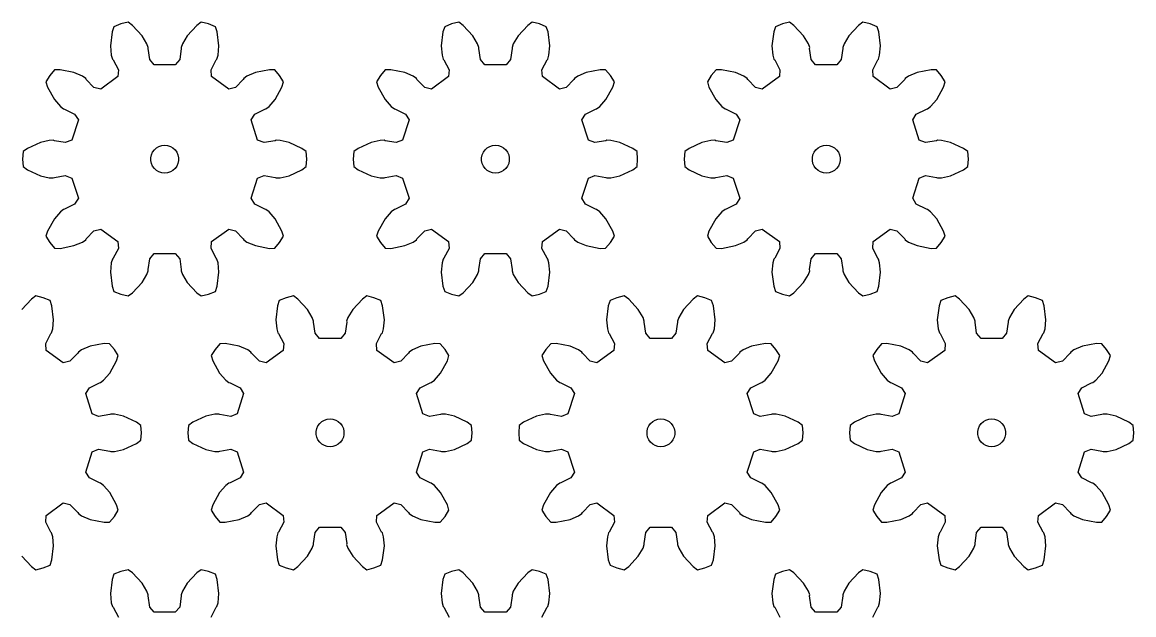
# Model space of a CAD drawing. Extents: x 0 to 208, y 0 to 235.
# Drawn here: x 88.9 to 208.3, y 171.8 to 235.5 of the extents above; entities that cross this region are included whole.
import ezdxf

# ---------------------------------------------------------------- set-up
doc = ezdxf.new("R2010")
doc.units = 0

msp = doc.modelspace()

# ---------------------------------------------------------------- linework, layer by layer
for p, q in [((100.23, 235.5), (99.45, 235.31)), ((100.71, 235.16), (100.23, 235.5)), ((108.11, 235.5), (107.64, 235.16)), ((108.89, 235.31), (108.11, 235.5)), ((135.79, 235.5), (135.01, 235.31)), ((136.27, 235.16), (135.79, 235.5)), ((143.67, 235.5), (143.2, 235.16)), ((144.45, 235.31), (143.67, 235.5)), ((171.35, 235.5), (170.57, 235.31)), ((171.82, 235.16), (171.35, 235.5)), ((179.23, 235.5), (178.75, 235.16)), ((180.01, 235.31), (179.23, 235.5)), ((98.52, 234.45), (98.34, 232.94)), ((98.71, 235), (98.52, 234.45)), ((99.45, 235.31), (98.71, 235)), ((101.75, 234.05), (100.71, 235.16)), ((107.64, 235.16), (106.6, 234.05)), ((109.64, 235), (108.89, 235.31)), ((109.82, 234.45), (109.64, 235)), ((110.01, 232.94), (109.82, 234.45)), ((134.08, 234.45), (133.9, 232.94)), ((134.27, 235), (134.08, 234.45)), ((135.01, 235.31), (134.27, 235)), ((137.3, 234.05), (136.27, 235.16)), ((143.2, 235.16), (142.16, 234.05)), ((145.19, 235), (144.45, 235.31)), ((145.38, 234.45), (145.19, 235)), ((145.57, 232.94), (145.38, 234.45)), ((169.64, 234.45), (169.45, 232.94)), ((169.83, 235), (169.64, 234.45)), ((170.57, 235.31), (169.83, 235)), ((172.86, 234.05), (171.82, 235.16)), ((178.75, 235.16), (177.72, 234.05)), ((180.75, 235), (180.01, 235.31)), ((180.94, 234.45), (180.75, 235)), ((181.12, 232.94), (180.94, 234.45)), ((102.26, 233.19), (101.75, 234.05)), ((102.39, 232.79), (102.26, 233.19)), ((106.09, 233.19), (105.95, 232.79)), ((106.6, 234.05), (106.09, 233.19)), ((137.81, 233.19), (137.3, 234.05)), ((137.95, 232.79), (137.81, 233.19)), ((141.65, 233.19), (141.51, 232.79)), ((142.16, 234.05), (141.65, 233.19)), ((173.37, 233.19), (172.86, 234.05)), ((173.51, 232.79), (173.37, 233.19)), ((177.21, 233.19), (177.07, 232.79)), ((177.72, 234.05), (177.21, 233.19)), ((98.34, 232.94), (98.43, 231.95)), ((98.43, 231.95), (98.55, 231.54)), ((102.38, 232.67), (102.39, 232.79)), ((102.56, 231.48), (102.38, 232.67)), ((105.96, 232.67), (105.79, 231.48)), ((105.95, 232.79), (105.96, 232.67)), ((109.79, 231.54), (109.92, 231.95)), ((109.92, 231.95), (110.01, 232.94)), ((133.9, 232.94), (133.99, 231.95)), ((133.99, 231.95), (134.11, 231.54)), ((137.94, 232.67), (137.95, 232.79)), ((138.12, 231.48), (137.94, 232.67)), ((141.52, 232.67), (141.35, 231.48)), ((141.51, 232.79), (141.52, 232.67)), ((145.35, 231.54), (145.48, 231.95)), ((145.48, 231.95), (145.57, 232.94)), ((169.45, 232.94), (169.54, 231.95)), ((169.54, 231.95), (169.67, 231.54)), ((173.5, 232.67), (173.51, 232.79)), ((173.67, 231.48), (173.5, 232.67)), ((177.08, 232.67), (176.9, 231.48)), ((177.07, 232.79), (177.08, 232.67)), ((180.91, 231.54), (181.03, 231.95)), ((181.03, 231.95), (181.12, 232.94)), ((98.55, 231.54), (98.63, 231.45)), ((98.63, 231.45), (99.19, 230.39)), ((103.03, 230.91), (102.56, 231.48)), ((105.31, 230.91), (103.03, 230.91)), ((105.79, 231.48), (105.31, 230.91)), ((109.16, 230.39), (109.72, 231.45)), ((109.72, 231.45), (109.79, 231.54)), ((134.11, 231.54), (134.19, 231.45)), ((134.19, 231.45), (134.74, 230.39)), ((138.59, 230.91), (138.12, 231.48)), ((140.87, 230.91), (138.59, 230.91)), ((141.35, 231.48), (140.87, 230.91)), ((144.72, 230.39), (145.27, 231.45)), ((145.27, 231.45), (145.35, 231.54)), ((169.67, 231.54), (169.75, 231.45)), ((169.75, 231.45), (170.3, 230.39)), ((174.15, 230.91), (173.67, 231.48)), ((176.43, 230.91), (174.15, 230.91)), ((176.9, 231.48), (176.43, 230.91)), ((180.28, 230.39), (180.83, 231.45)), ((180.83, 231.45), (180.91, 231.54)), ((91.81, 229.76), (91.39, 229.07)), ((92.33, 230.37), (91.81, 229.76)), ((92.92, 230.38), (92.33, 230.37)), ((94.41, 230.08), (92.92, 230.38)), ((95.32, 229.69), (94.41, 230.08)), ((95.68, 229.45), (95.32, 229.69)), ((95.74, 229.35), (95.68, 229.45)), ((99.14, 229.65), (97.29, 228.31)), ((99.19, 230.39), (99.14, 229.65)), ((109.21, 229.65), (109.16, 230.39)), ((111.05, 228.31), (109.21, 229.65)), ((112.67, 229.45), (112.61, 229.35)), ((113.02, 229.69), (112.67, 229.45)), ((113.94, 230.08), (113.02, 229.69)), ((115.43, 230.38), (113.94, 230.08)), ((116.01, 230.37), (115.43, 230.38)), ((116.53, 229.76), (116.01, 230.37)), ((116.95, 229.07), (116.53, 229.76)), ((127.37, 229.76), (126.95, 229.07)), ((127.89, 230.37), (127.37, 229.76)), ((128.47, 230.38), (127.89, 230.37)), ((129.97, 230.08), (128.47, 230.38)), ((130.88, 229.69), (129.97, 230.08)), ((131.23, 229.45), (130.88, 229.69)), ((131.29, 229.35), (131.23, 229.45)), ((134.69, 229.65), (132.85, 228.31)), ((134.74, 230.39), (134.69, 229.65)), ((144.77, 229.65), (144.72, 230.39)), ((146.61, 228.31), (144.77, 229.65)), ((148.23, 229.45), (148.17, 229.35)), ((148.58, 229.69), (148.23, 229.45)), ((149.49, 230.08), (148.58, 229.69)), ((150.99, 230.38), (149.49, 230.08)), ((151.57, 230.37), (150.99, 230.38)), ((152.09, 229.76), (151.57, 230.37)), ((152.51, 229.07), (152.09, 229.76)), ((162.93, 229.76), (162.51, 229.07)), ((163.45, 230.37), (162.93, 229.76)), ((164.03, 230.38), (163.45, 230.37)), ((165.53, 230.08), (164.03, 230.38)), ((166.44, 229.69), (165.53, 230.08)), ((166.79, 229.45), (166.44, 229.69)), ((166.85, 229.35), (166.79, 229.45)), ((170.25, 229.65), (168.41, 228.31)), ((170.3, 230.39), (170.25, 229.65)), ((180.33, 229.65), (180.28, 230.39)), ((182.17, 228.31), (180.33, 229.65)), ((183.79, 229.45), (183.73, 229.35)), ((184.14, 229.69), (183.79, 229.45)), ((185.05, 230.08), (184.14, 229.69)), ((186.55, 230.38), (185.05, 230.08)), ((187.13, 230.37), (186.55, 230.38)), ((187.65, 229.76), (187.13, 230.37)), ((188.07, 229.07), (187.65, 229.76)), ((91.39, 229.07), (91.56, 228.52)), ((91.56, 228.52), (92.31, 227.19)), ((96.57, 228.49), (95.74, 229.35)), ((97.29, 228.31), (96.57, 228.49)), ((111.77, 228.49), (111.05, 228.31)), ((112.61, 229.35), (111.77, 228.49)), ((116.04, 227.19), (116.78, 228.52)), ((116.78, 228.52), (116.95, 229.07)), ((126.95, 229.07), (127.12, 228.52)), ((127.12, 228.52), (127.86, 227.19)), ((132.13, 228.49), (131.29, 229.35)), ((132.85, 228.31), (132.13, 228.49)), ((147.33, 228.49), (146.61, 228.31)), ((148.17, 229.35), (147.33, 228.49)), ((151.6, 227.19), (152.34, 228.52)), ((152.34, 228.52), (152.51, 229.07)), ((162.51, 229.07), (162.68, 228.52)), ((162.68, 228.52), (163.42, 227.19)), ((167.69, 228.49), (166.85, 229.35)), ((168.41, 228.31), (167.69, 228.49)), ((182.89, 228.49), (182.17, 228.31)), ((183.73, 229.35), (182.89, 228.49)), ((187.16, 227.19), (187.9, 228.52)), ((187.9, 228.52), (188.07, 229.07)), ((92.31, 227.19), (92.96, 226.44)), ((115.39, 226.44), (116.04, 227.19)), ((127.86, 227.19), (128.52, 226.44)), ((150.95, 226.44), (151.6, 227.19)), ((163.42, 227.19), (164.07, 226.44)), ((186.5, 226.44), (187.16, 227.19)), ((92.96, 226.44), (93.3, 226.18)), ((93.3, 226.18), (93.42, 226.15)), ((93.42, 226.15), (94.49, 225.62)), ((113.86, 225.62), (114.93, 226.15)), ((114.93, 226.15), (115.04, 226.18)), ((115.04, 226.18), (115.39, 226.44)), ((128.52, 226.44), (128.86, 226.18)), ((128.86, 226.18), (128.97, 226.15)), ((128.97, 226.15), (130.05, 225.62)), ((149.41, 225.62), (150.49, 226.15)), ((150.49, 226.15), (150.6, 226.18)), ((150.6, 226.18), (150.95, 226.44)), ((164.07, 226.44), (164.42, 226.18)), ((164.42, 226.18), (164.53, 226.15)), ((164.53, 226.15), (165.61, 225.62)), ((184.97, 225.62), (186.05, 226.15)), ((186.05, 226.15), (186.16, 226.18)), ((186.16, 226.18), (186.5, 226.44)), ((94.89, 224.99), (94.18, 222.83)), ((94.49, 225.62), (94.89, 224.99)), ((113.46, 224.99), (113.86, 225.62)), ((114.16, 222.83), (113.46, 224.99)), ((130.44, 224.99), (129.74, 222.83)), ((130.05, 225.62), (130.44, 224.99)), ((149.02, 224.99), (149.41, 225.62)), ((149.72, 222.83), (149.02, 224.99)), ((166, 224.99), (165.3, 222.83)), ((165.61, 225.62), (166, 224.99)), ((184.58, 224.99), (184.97, 225.62)), ((185.28, 222.83), (184.58, 224.99)), ((90.81, 222.57), (89.42, 221.93)), ((91.77, 222.79), (90.81, 222.57)), ((92.2, 222.8), (91.77, 222.79)), ((92.31, 222.75), (92.2, 222.8)), ((93.49, 222.55), (92.31, 222.75)), ((94.18, 222.83), (93.49, 222.55)), ((103.86, 222.25), (104.17, 222.28)), ((104.17, 222.28), (104.49, 222.25)), ((114.85, 222.55), (114.16, 222.83)), ((116.04, 222.75), (114.85, 222.55)), ((116.14, 222.8), (116.04, 222.75)), ((116.57, 222.79), (116.14, 222.8)), ((117.54, 222.57), (116.57, 222.79)), ((118.92, 221.93), (117.54, 222.57)), ((126.36, 222.57), (124.98, 221.93)), ((127.33, 222.79), (126.36, 222.57)), ((127.76, 222.8), (127.33, 222.79)), ((127.87, 222.75), (127.76, 222.8)), ((129.05, 222.55), (127.87, 222.75)), ((129.74, 222.83), (129.05, 222.55)), ((139.42, 222.25), (139.73, 222.28)), ((139.73, 222.28), (140.04, 222.25)), ((150.41, 222.55), (149.72, 222.83)), ((151.59, 222.75), (150.41, 222.55)), ((151.7, 222.8), (151.59, 222.75)), ((152.13, 222.79), (151.7, 222.8)), ((153.1, 222.57), (152.13, 222.79)), ((154.48, 221.93), (153.1, 222.57)), ((161.92, 222.57), (160.54, 221.93)), ((162.89, 222.79), (161.92, 222.57)), ((163.32, 222.8), (162.89, 222.79)), ((163.43, 222.75), (163.32, 222.8)), ((164.61, 222.55), (163.43, 222.75)), ((165.3, 222.83), (164.61, 222.55)), ((174.98, 222.25), (175.29, 222.28)), ((175.29, 222.28), (175.6, 222.25)), ((185.97, 222.55), (185.28, 222.83)), ((187.15, 222.75), (185.97, 222.55)), ((187.26, 222.8), (187.15, 222.75)), ((187.69, 222.79), (187.26, 222.8)), ((188.66, 222.57), (187.69, 222.79)), ((190.04, 221.93), (188.66, 222.57)), ((88.96, 221.58), (88.89, 220.78)), ((89.42, 221.93), (88.96, 221.58)), ((102.68, 220.93), (102.75, 221.24)), ((102.75, 221.24), (102.87, 221.53)), ((102.87, 221.53), (103.06, 221.78)), ((103.06, 221.78), (103.29, 221.99)), ((103.29, 221.99), (103.56, 222.15)), ((103.56, 222.15), (103.86, 222.25)), ((104.49, 222.25), (104.78, 222.15)), ((104.78, 222.15), (105.05, 221.99)), ((105.05, 221.99), (105.29, 221.78)), ((105.29, 221.78), (105.47, 221.53)), ((105.47, 221.53), (105.6, 221.24)), ((105.6, 221.24), (105.67, 220.93)), ((119.39, 221.58), (118.92, 221.93)), ((119.45, 220.78), (119.39, 221.58)), ((124.52, 221.58), (124.45, 220.78)), ((124.98, 221.93), (124.52, 221.58)), ((138.24, 220.93), (138.3, 221.24)), ((138.3, 221.24), (138.43, 221.53)), ((138.43, 221.53), (138.62, 221.78)), ((138.62, 221.78), (138.85, 221.99)), ((138.85, 221.99), (139.12, 222.15)), ((139.12, 222.15), (139.42, 222.25)), ((140.04, 222.25), (140.34, 222.15)), ((140.34, 222.15), (140.61, 221.99)), ((140.61, 221.99), (140.85, 221.78)), ((140.85, 221.78), (141.03, 221.53)), ((141.03, 221.53), (141.16, 221.24)), ((141.16, 221.24), (141.22, 220.93)), ((154.95, 221.58), (154.48, 221.93)), ((155.01, 220.78), (154.95, 221.58)), ((160.07, 221.58), (160.01, 220.78)), ((160.54, 221.93), (160.07, 221.58)), ((173.8, 220.93), (173.86, 221.24)), ((173.86, 221.24), (173.99, 221.53)), ((173.99, 221.53), (174.17, 221.78)), ((174.17, 221.78), (174.41, 221.99)), ((174.41, 221.99), (174.68, 222.15)), ((174.68, 222.15), (174.98, 222.25)), ((175.6, 222.25), (175.9, 222.15)), ((175.9, 222.15), (176.17, 221.99)), ((176.17, 221.99), (176.4, 221.78)), ((176.4, 221.78), (176.59, 221.53)), ((176.59, 221.53), (176.72, 221.24)), ((176.72, 221.24), (176.78, 220.93)), ((190.5, 221.58), (190.04, 221.93)), ((190.57, 220.78), (190.5, 221.58)), ((88.89, 220.78), (88.96, 219.98)), ((88.96, 219.98), (89.42, 219.63)), ((102.68, 220.62), (102.68, 220.93)), ((102.75, 220.31), (102.68, 220.62)), ((102.87, 220.03), (102.75, 220.31)), ((103.06, 219.77), (102.87, 220.03)), ((105.47, 220.03), (105.29, 219.77)), ((105.6, 220.31), (105.47, 220.03)), ((105.67, 220.62), (105.6, 220.31)), ((105.67, 220.93), (105.67, 220.62)), ((118.92, 219.63), (119.39, 219.98)), ((119.39, 219.98), (119.45, 220.78)), ((124.45, 220.78), (124.52, 219.98)), ((124.52, 219.98), (124.98, 219.63)), ((138.24, 220.62), (138.24, 220.93)), ((138.3, 220.31), (138.24, 220.62)), ((138.43, 220.03), (138.3, 220.31)), ((138.62, 219.77), (138.43, 220.03)), ((141.03, 220.03), (140.85, 219.77)), ((141.16, 220.31), (141.03, 220.03)), ((141.22, 220.62), (141.16, 220.31)), ((141.22, 220.93), (141.22, 220.62)), ((154.48, 219.63), (154.95, 219.98)), ((154.95, 219.98), (155.01, 220.78)), ((160.01, 220.78), (160.07, 219.98)), ((160.07, 219.98), (160.54, 219.63)), ((173.8, 220.62), (173.8, 220.93)), ((173.86, 220.31), (173.8, 220.62)), ((173.99, 220.03), (173.86, 220.31)), ((174.17, 219.77), (173.99, 220.03)), ((176.59, 220.03), (176.4, 219.77)), ((176.72, 220.31), (176.59, 220.03)), ((176.78, 220.62), (176.72, 220.31)), ((176.78, 220.93), (176.78, 220.62)), ((190.04, 219.63), (190.5, 219.98)), ((190.5, 219.98), (190.57, 220.78)), ((89.42, 219.63), (90.81, 218.99)), ((90.81, 218.99), (91.77, 218.77)), ((91.77, 218.77), (92.2, 218.76)), ((92.2, 218.76), (92.31, 218.81)), ((92.31, 218.81), (93.49, 219.01)), ((93.49, 219.01), (94.18, 218.73)), ((94.18, 218.73), (94.89, 216.56)), ((103.29, 219.56), (103.06, 219.77)), ((103.56, 219.41), (103.29, 219.56)), ((103.86, 219.31), (103.56, 219.41)), ((104.17, 219.28), (103.86, 219.31)), ((104.49, 219.31), (104.17, 219.28)), ((104.78, 219.41), (104.49, 219.31)), ((105.05, 219.56), (104.78, 219.41)), ((105.29, 219.77), (105.05, 219.56)), ((113.46, 216.56), (114.16, 218.73)), ((114.16, 218.73), (114.85, 219.01)), ((114.85, 219.01), (116.04, 218.81)), ((116.04, 218.81), (116.14, 218.76)), ((116.14, 218.76), (116.57, 218.77)), ((116.57, 218.77), (117.54, 218.99)), ((117.54, 218.99), (118.92, 219.63)), ((124.98, 219.63), (126.36, 218.99)), ((126.36, 218.99), (127.33, 218.77)), ((127.33, 218.77), (127.76, 218.76)), ((127.76, 218.76), (127.87, 218.81)), ((127.87, 218.81), (129.05, 219.01)), ((129.05, 219.01), (129.74, 218.73)), ((129.74, 218.73), (130.44, 216.56)), ((138.85, 219.56), (138.62, 219.77)), ((139.12, 219.41), (138.85, 219.56)), ((139.42, 219.31), (139.12, 219.41)), ((139.73, 219.28), (139.42, 219.31)), ((140.04, 219.31), (139.73, 219.28)), ((140.34, 219.41), (140.04, 219.31)), ((140.61, 219.56), (140.34, 219.41)), ((140.85, 219.77), (140.61, 219.56)), ((149.02, 216.56), (149.72, 218.73)), ((149.72, 218.73), (150.41, 219.01)), ((150.41, 219.01), (151.59, 218.81)), ((151.59, 218.81), (151.7, 218.76)), ((151.7, 218.76), (152.13, 218.77)), ((152.13, 218.77), (153.1, 218.99)), ((153.1, 218.99), (154.48, 219.63)), ((160.54, 219.63), (161.92, 218.99)), ((161.92, 218.99), (162.89, 218.77)), ((162.89, 218.77), (163.32, 218.76)), ((163.32, 218.76), (163.43, 218.81)), ((163.43, 218.81), (164.61, 219.01)), ((164.61, 219.01), (165.3, 218.73)), ((165.3, 218.73), (166, 216.56)), ((174.41, 219.56), (174.17, 219.77)), ((174.68, 219.41), (174.41, 219.56)), ((174.98, 219.31), (174.68, 219.41)), ((175.29, 219.28), (174.98, 219.31)), ((175.6, 219.31), (175.29, 219.28)), ((175.9, 219.41), (175.6, 219.31)), ((176.17, 219.56), (175.9, 219.41)), ((176.4, 219.77), (176.17, 219.56)), ((184.58, 216.56), (185.28, 218.73)), ((185.28, 218.73), (185.97, 219.01)), ((185.97, 219.01), (187.15, 218.81)), ((187.15, 218.81), (187.26, 218.76)), ((187.26, 218.76), (187.69, 218.77)), ((187.69, 218.77), (188.66, 218.99)), ((188.66, 218.99), (190.04, 219.63)), ((94.89, 216.56), (94.49, 215.93)), ((113.86, 215.93), (113.46, 216.56)), ((130.44, 216.56), (130.05, 215.93)), ((149.41, 215.93), (149.02, 216.56)), ((166, 216.56), (165.61, 215.93)), ((184.97, 215.93), (184.58, 216.56)), ((92.96, 215.12), (92.31, 214.37)), ((93.3, 215.37), (92.96, 215.12)), ((93.42, 215.4), (93.3, 215.37)), ((94.49, 215.93), (93.42, 215.4)), ((114.93, 215.4), (113.86, 215.93)), ((115.04, 215.37), (114.93, 215.4)), ((115.39, 215.12), (115.04, 215.37)), ((116.04, 214.37), (115.39, 215.12)), ((128.52, 215.12), (127.86, 214.37)), ((128.86, 215.37), (128.52, 215.12)), ((128.97, 215.4), (128.86, 215.37)), ((130.05, 215.93), (128.97, 215.4)), ((150.49, 215.4), (149.41, 215.93)), ((150.6, 215.37), (150.49, 215.4)), ((150.95, 215.12), (150.6, 215.37)), ((151.6, 214.37), (150.95, 215.12)), ((164.07, 215.12), (163.42, 214.37)), ((164.42, 215.37), (164.07, 215.12)), ((164.53, 215.4), (164.42, 215.37)), ((165.61, 215.93), (164.53, 215.4)), ((186.05, 215.4), (184.97, 215.93)), ((186.16, 215.37), (186.05, 215.4)), ((186.5, 215.12), (186.16, 215.37)), ((187.16, 214.37), (186.5, 215.12)), ((92.31, 214.37), (91.56, 213.04)), ((116.78, 213.04), (116.04, 214.37)), ((127.86, 214.37), (127.12, 213.04)), ((152.34, 213.04), (151.6, 214.37)), ((163.42, 214.37), (162.68, 213.04)), ((187.9, 213.04), (187.16, 214.37)), ((91.56, 213.04), (91.39, 212.48)), ((95.74, 212.21), (96.57, 213.07)), ((96.57, 213.07), (97.29, 213.25)), ((97.29, 213.25), (99.14, 211.91)), ((109.21, 211.91), (111.05, 213.25)), ((111.05, 213.25), (111.77, 213.07)), ((111.77, 213.07), (112.61, 212.21)), ((116.95, 212.48), (116.78, 213.04)), ((127.12, 213.04), (126.95, 212.48)), ((131.29, 212.21), (132.13, 213.07)), ((132.13, 213.07), (132.85, 213.25)), ((132.85, 213.25), (134.69, 211.91)), ((144.77, 211.91), (146.61, 213.25)), ((146.61, 213.25), (147.33, 213.07)), ((147.33, 213.07), (148.17, 212.21)), ((152.51, 212.48), (152.34, 213.04)), ((162.68, 213.04), (162.51, 212.48)), ((166.85, 212.21), (167.69, 213.07)), ((167.69, 213.07), (168.41, 213.25)), ((168.41, 213.25), (170.25, 211.91)), ((180.33, 211.91), (182.17, 213.25)), ((182.17, 213.25), (182.89, 213.07)), ((182.89, 213.07), (183.73, 212.21)), ((188.07, 212.48), (187.9, 213.04)), ((91.39, 212.48), (91.81, 211.8)), ((91.81, 211.8), (92.33, 211.19)), ((94.41, 211.47), (95.32, 211.86)), ((95.32, 211.86), (95.68, 212.11)), ((95.68, 212.11), (95.74, 212.21)), ((99.14, 211.91), (99.19, 211.17)), ((109.16, 211.17), (109.21, 211.91)), ((112.61, 212.21), (112.67, 212.11)), ((112.67, 212.11), (113.02, 211.86)), ((113.02, 211.86), (113.94, 211.47)), ((116.01, 211.19), (116.53, 211.8)), ((116.53, 211.8), (116.95, 212.48)), ((126.95, 212.48), (127.37, 211.8)), ((127.37, 211.8), (127.89, 211.19)), ((129.97, 211.47), (130.88, 211.86)), ((130.88, 211.86), (131.23, 212.11)), ((131.23, 212.11), (131.29, 212.21)), ((134.69, 211.91), (134.74, 211.17)), ((144.72, 211.17), (144.77, 211.91)), ((148.17, 212.21), (148.23, 212.11)), ((148.23, 212.11), (148.58, 211.86)), ((148.58, 211.86), (149.49, 211.47)), ((151.57, 211.19), (152.09, 211.8)), ((152.09, 211.8), (152.51, 212.48)), ((162.51, 212.48), (162.93, 211.8)), ((162.93, 211.8), (163.45, 211.19)), ((165.53, 211.47), (166.44, 211.86)), ((166.44, 211.86), (166.79, 212.11)), ((166.79, 212.11), (166.85, 212.21)), ((170.25, 211.91), (170.3, 211.17)), ((180.28, 211.17), (180.33, 211.91)), ((183.73, 212.21), (183.79, 212.11)), ((183.79, 212.11), (184.14, 211.86)), ((184.14, 211.86), (185.05, 211.47)), ((187.13, 211.19), (187.65, 211.8)), ((187.65, 211.8), (188.07, 212.48)), ((92.33, 211.19), (92.92, 211.18)), ((92.92, 211.18), (94.41, 211.47)), ((99.19, 211.17), (98.63, 210.11)), ((102.56, 210.07), (103.03, 210.64)), ((103.03, 210.64), (105.31, 210.64)), ((105.31, 210.64), (105.79, 210.07)), ((109.72, 210.11), (109.16, 211.17)), ((113.94, 211.47), (115.43, 211.18)), ((115.43, 211.18), (116.01, 211.19)), ((127.89, 211.19), (128.47, 211.18)), ((128.47, 211.18), (129.97, 211.47)), ((134.74, 211.17), (134.19, 210.11)), ((138.12, 210.07), (138.59, 210.64)), ((138.59, 210.64), (140.87, 210.64)), ((140.87, 210.64), (141.35, 210.07)), ((145.27, 210.11), (144.72, 211.17)), ((149.49, 211.47), (150.99, 211.18)), ((150.99, 211.18), (151.57, 211.19)), ((163.45, 211.19), (164.03, 211.18)), ((164.03, 211.18), (165.53, 211.47)), ((170.3, 211.17), (169.75, 210.11)), ((173.67, 210.07), (174.15, 210.64)), ((174.15, 210.64), (176.43, 210.64)), ((176.43, 210.64), (176.9, 210.07)), ((180.83, 210.11), (180.28, 211.17)), ((185.05, 211.47), (186.55, 211.18)), ((186.55, 211.18), (187.13, 211.19)), ((98.43, 209.61), (98.34, 208.62)), ((98.55, 210.02), (98.43, 209.61)), ((98.63, 210.11), (98.55, 210.02)), ((102.38, 208.89), (102.56, 210.07)), ((105.79, 210.07), (105.96, 208.89)), ((109.79, 210.02), (109.72, 210.11)), ((109.92, 209.61), (109.79, 210.02)), ((110.01, 208.62), (109.92, 209.61)), ((133.99, 209.61), (133.9, 208.62)), ((134.11, 210.02), (133.99, 209.61)), ((134.19, 210.11), (134.11, 210.02)), ((137.94, 208.89), (138.12, 210.07)), ((141.35, 210.07), (141.52, 208.89)), ((145.35, 210.02), (145.27, 210.11)), ((145.48, 209.61), (145.35, 210.02)), ((145.57, 208.62), (145.48, 209.61)), ((169.54, 209.61), (169.45, 208.62)), ((169.67, 210.02), (169.54, 209.61)), ((169.75, 210.11), (169.67, 210.02)), ((173.5, 208.89), (173.67, 210.07)), ((176.9, 210.07), (177.08, 208.89)), ((180.91, 210.02), (180.83, 210.11)), ((181.03, 209.61), (180.91, 210.02)), ((181.12, 208.62), (181.03, 209.61)), ((98.34, 208.62), (98.52, 207.1)), ((101.75, 207.51), (102.26, 208.36)), ((102.26, 208.36), (102.39, 208.77)), ((102.39, 208.77), (102.38, 208.89)), ((105.96, 208.89), (105.95, 208.77)), ((105.95, 208.77), (106.09, 208.36)), ((106.09, 208.36), (106.6, 207.51)), ((109.82, 207.1), (110.01, 208.62)), ((133.9, 208.62), (134.08, 207.1)), ((137.3, 207.51), (137.81, 208.36)), ((137.81, 208.36), (137.95, 208.77)), ((137.95, 208.77), (137.94, 208.89)), ((141.52, 208.89), (141.51, 208.77)), ((141.51, 208.77), (141.65, 208.36)), ((141.65, 208.36), (142.16, 207.51)), ((145.38, 207.1), (145.57, 208.62)), ((169.45, 208.62), (169.64, 207.1)), ((172.86, 207.51), (173.37, 208.36)), ((173.37, 208.36), (173.51, 208.77)), ((173.51, 208.77), (173.5, 208.89)), ((177.08, 208.89), (177.07, 208.77)), ((177.07, 208.77), (177.21, 208.36)), ((177.21, 208.36), (177.72, 207.51)), ((180.94, 207.1), (181.12, 208.62)), ((98.52, 207.1), (98.71, 206.55)), ((100.71, 206.39), (101.75, 207.51)), ((106.6, 207.51), (107.64, 206.39)), ((109.64, 206.55), (109.82, 207.1)), ((134.08, 207.1), (134.27, 206.55)), ((136.27, 206.39), (137.3, 207.51)), ((142.16, 207.51), (143.2, 206.39)), ((145.19, 206.55), (145.38, 207.1)), ((169.64, 207.1), (169.83, 206.55)), ((171.82, 206.39), (172.86, 207.51)), ((177.72, 207.51), (178.75, 206.39)), ((180.75, 206.55), (180.94, 207.1)), ((89.86, 205.72), (88.82, 204.61)), ((90.33, 206.06), (89.86, 205.72)), ((91.12, 205.87), (90.33, 206.06)), ((91.86, 205.56), (91.12, 205.87)), ((92.05, 205.01), (91.86, 205.56)), ((98.71, 206.55), (99.45, 206.25)), ((99.45, 206.25), (100.23, 206.06)), ((100.23, 206.06), (100.71, 206.39)), ((107.64, 206.39), (108.11, 206.06)), ((108.11, 206.06), (108.89, 206.25)), ((108.89, 206.25), (109.64, 206.55)), ((116.49, 205.56), (116.3, 205.01)), ((117.23, 205.87), (116.49, 205.56)), ((118.01, 206.06), (117.23, 205.87)), ((118.49, 205.72), (118.01, 206.06)), ((119.52, 204.61), (118.49, 205.72)), ((125.42, 205.72), (124.38, 204.61)), ((125.89, 206.06), (125.42, 205.72)), ((126.67, 205.87), (125.89, 206.06)), ((127.42, 205.56), (126.67, 205.87)), ((127.6, 205.01), (127.42, 205.56)), ((134.27, 206.55), (135.01, 206.25)), ((135.01, 206.25), (135.79, 206.06)), ((135.79, 206.06), (136.27, 206.39)), ((143.2, 206.39), (143.67, 206.06)), ((143.67, 206.06), (144.45, 206.25)), ((144.45, 206.25), (145.19, 206.55)), ((152.05, 205.56), (151.86, 205.01)), ((152.79, 205.87), (152.05, 205.56)), ((153.57, 206.06), (152.79, 205.87)), ((154.05, 205.72), (153.57, 206.06)), ((155.08, 204.61), (154.05, 205.72)), ((160.97, 205.72), (159.94, 204.61)), ((161.45, 206.06), (160.97, 205.72)), ((162.23, 205.87), (161.45, 206.06)), ((162.97, 205.56), (162.23, 205.87)), ((163.16, 205.01), (162.97, 205.56)), ((169.83, 206.55), (170.57, 206.25)), ((170.57, 206.25), (171.35, 206.06)), ((171.35, 206.06), (171.82, 206.39)), ((178.75, 206.39), (179.23, 206.06)), ((179.23, 206.06), (180.01, 206.25)), ((180.01, 206.25), (180.75, 206.55)), ((187.6, 205.56), (187.42, 205.01)), ((188.35, 205.87), (187.6, 205.56)), ((189.13, 206.06), (188.35, 205.87)), ((189.6, 205.72), (189.13, 206.06)), ((190.64, 204.61), (189.6, 205.72)), ((196.53, 205.72), (195.5, 204.61)), ((197.01, 206.06), (196.53, 205.72)), ((197.79, 205.87), (197.01, 206.06)), ((198.53, 205.56), (197.79, 205.87)), ((198.72, 205.01), (198.53, 205.56)), ((92.23, 203.5), (92.05, 205.01)), ((116.3, 205.01), (116.12, 203.5)), ((120.03, 203.76), (119.52, 204.61)), ((124.38, 204.61), (123.87, 203.76)), ((127.79, 203.5), (127.6, 205.01)), ((151.86, 205.01), (151.68, 203.5)), ((155.59, 203.76), (155.08, 204.61)), ((159.94, 204.61), (159.43, 203.76)), ((163.34, 203.5), (163.16, 205.01)), ((187.42, 205.01), (187.23, 203.5)), ((191.15, 203.76), (190.64, 204.61)), ((195.5, 204.61), (194.99, 203.76)), ((198.9, 203.5), (198.72, 205.01)), ((92.14, 202.51), (92.23, 203.5)), ((116.12, 203.5), (116.21, 202.51)), ((120.17, 203.35), (120.03, 203.76)), ((120.16, 203.23), (120.17, 203.35)), ((120.34, 202.05), (120.16, 203.23)), ((123.74, 203.23), (123.57, 202.05)), ((123.87, 203.76), (123.73, 203.35)), ((123.73, 203.35), (123.74, 203.23)), ((127.7, 202.51), (127.79, 203.5)), ((151.68, 203.5), (151.76, 202.51)), ((155.73, 203.35), (155.59, 203.76)), ((155.72, 203.23), (155.73, 203.35)), ((155.9, 202.05), (155.72, 203.23)), ((159.3, 203.23), (159.12, 202.05)), ((159.43, 203.76), (159.29, 203.35)), ((159.29, 203.35), (159.3, 203.23)), ((163.26, 202.51), (163.34, 203.5)), ((187.23, 203.5), (187.32, 202.51)), ((191.29, 203.35), (191.15, 203.76)), ((191.28, 203.23), (191.29, 203.35)), ((191.45, 202.05), (191.28, 203.23)), ((194.86, 203.23), (194.68, 202.05)), ((194.99, 203.76), (194.85, 203.35)), ((194.85, 203.35), (194.86, 203.23)), ((198.81, 202.51), (198.9, 203.5)), ((91.38, 200.95), (91.94, 202.01)), ((91.94, 202.01), (92.01, 202.1)), ((92.01, 202.1), (92.14, 202.51)), ((116.21, 202.51), (116.33, 202.1)), ((116.33, 202.1), (116.41, 202.01)), ((116.41, 202.01), (116.97, 200.95)), ((120.81, 201.48), (120.34, 202.05)), ((123.57, 202.05), (123.09, 201.48)), ((126.94, 200.95), (127.49, 202.01)), ((127.49, 202.01), (127.57, 202.1)), ((127.57, 202.1), (127.7, 202.51)), ((151.76, 202.51), (151.89, 202.1)), ((151.89, 202.1), (151.97, 202.01)), ((151.97, 202.01), (152.52, 200.95)), ((156.37, 201.48), (155.9, 202.05)), ((159.12, 202.05), (158.65, 201.48)), ((162.5, 200.95), (163.05, 202.01)), ((163.05, 202.01), (163.13, 202.1)), ((163.13, 202.1), (163.26, 202.51)), ((187.32, 202.51), (187.45, 202.1)), ((187.45, 202.1), (187.53, 202.01)), ((187.53, 202.01), (188.08, 200.95)), ((191.93, 201.48), (191.45, 202.05)), ((194.68, 202.05), (194.21, 201.48)), ((198.05, 200.95), (198.61, 202.01)), ((198.61, 202.01), (198.69, 202.1)), ((198.69, 202.1), (198.81, 202.51)), ((91.43, 200.21), (91.38, 200.95)), ((97.65, 200.94), (96.16, 200.65)), ((98.23, 200.93), (97.65, 200.94)), ((98.76, 200.32), (98.23, 200.93)), ((110.11, 200.93), (109.59, 200.32)), ((110.69, 200.94), (110.11, 200.93)), ((112.19, 200.65), (110.69, 200.94)), ((116.97, 200.95), (116.92, 200.21)), ((123.09, 201.48), (120.81, 201.48)), ((126.99, 200.21), (126.94, 200.95)), ((133.21, 200.94), (131.71, 200.65)), ((133.79, 200.93), (133.21, 200.94)), ((134.31, 200.32), (133.79, 200.93)), ((145.67, 200.93), (145.15, 200.32)), ((146.25, 200.94), (145.67, 200.93)), ((147.75, 200.65), (146.25, 200.94)), ((152.52, 200.95), (152.47, 200.21)), ((158.65, 201.48), (156.37, 201.48)), ((162.55, 200.21), (162.5, 200.95)), ((168.77, 200.94), (167.27, 200.65)), ((169.35, 200.93), (168.77, 200.94)), ((169.87, 200.32), (169.35, 200.93)), ((181.23, 200.93), (180.71, 200.32)), ((181.81, 200.94), (181.23, 200.93)), ((183.31, 200.65), (181.81, 200.94)), ((188.08, 200.95), (188.03, 200.21)), ((194.21, 201.48), (191.93, 201.48)), ((198.1, 200.21), (198.05, 200.95)), ((204.33, 200.94), (202.83, 200.65)), ((204.91, 200.93), (204.33, 200.94)), ((205.43, 200.32), (204.91, 200.93)), ((93.27, 198.87), (91.43, 200.21)), ((94.83, 199.91), (93.99, 199.05)), ((94.89, 200.01), (94.83, 199.91)), ((95.24, 200.26), (94.89, 200.01)), ((96.16, 200.65), (95.24, 200.26)), ((99.17, 199.64), (98.76, 200.32)), ((99, 199.08), (99.17, 199.64)), ((109.59, 200.32), (109.17, 199.64)), ((109.17, 199.64), (109.34, 199.08)), ((113.1, 200.26), (112.19, 200.65)), ((113.45, 200.01), (113.1, 200.26)), ((113.51, 199.91), (113.45, 200.01)), ((114.35, 199.05), (113.51, 199.91)), ((116.92, 200.21), (115.07, 198.87)), ((128.83, 198.87), (126.99, 200.21)), ((130.39, 199.91), (129.55, 199.05)), ((130.45, 200.01), (130.39, 199.91)), ((130.8, 200.26), (130.45, 200.01)), ((131.71, 200.65), (130.8, 200.26)), ((134.73, 199.64), (134.31, 200.32)), ((134.56, 199.08), (134.73, 199.64)), ((145.15, 200.32), (144.73, 199.64)), ((144.73, 199.64), (144.9, 199.08)), ((148.66, 200.26), (147.75, 200.65)), ((149.01, 200.01), (148.66, 200.26)), ((149.07, 199.91), (149.01, 200.01)), ((149.91, 199.05), (149.07, 199.91)), ((152.47, 200.21), (150.63, 198.87)), ((164.39, 198.87), (162.55, 200.21)), ((165.95, 199.91), (165.11, 199.05)), ((166.01, 200.01), (165.95, 199.91)), ((166.36, 200.26), (166.01, 200.01)), ((167.27, 200.65), (166.36, 200.26)), ((170.29, 199.64), (169.87, 200.32)), ((170.12, 199.08), (170.29, 199.64)), ((180.71, 200.32), (180.29, 199.64)), ((180.29, 199.64), (180.46, 199.08)), ((184.22, 200.26), (183.31, 200.65)), ((184.57, 200.01), (184.22, 200.26)), ((184.63, 199.91), (184.57, 200.01)), ((185.47, 199.05), (184.63, 199.91)), ((188.03, 200.21), (186.19, 198.87)), ((199.95, 198.87), (198.1, 200.21)), ((201.51, 199.91), (200.67, 199.05)), ((201.57, 200.01), (201.51, 199.91)), ((201.92, 200.26), (201.57, 200.01)), ((202.83, 200.65), (201.92, 200.26)), ((205.85, 199.64), (205.43, 200.32)), ((205.68, 199.08), (205.85, 199.64)), ((93.99, 199.05), (93.27, 198.87)), ((98.26, 197.75), (99, 199.08)), ((109.34, 199.08), (110.08, 197.75)), ((115.07, 198.87), (114.35, 199.05)), ((129.55, 199.05), (128.83, 198.87)), ((133.82, 197.75), (134.56, 199.08)), ((144.9, 199.08), (145.64, 197.75)), ((150.63, 198.87), (149.91, 199.05)), ((165.11, 199.05), (164.39, 198.87)), ((169.38, 197.75), (170.12, 199.08)), ((180.46, 199.08), (181.2, 197.75)), ((186.19, 198.87), (185.47, 199.05)), ((200.67, 199.05), (199.95, 198.87)), ((204.94, 197.75), (205.68, 199.08)), ((97.61, 197), (98.26, 197.75)), ((110.08, 197.75), (110.74, 197)), ((133.17, 197), (133.82, 197.75)), ((145.64, 197.75), (146.3, 197)), ((168.72, 197), (169.38, 197.75)), ((181.2, 197.75), (181.85, 197)), ((204.28, 197), (204.94, 197.75)), ((95.68, 195.56), (96.08, 196.18)), ((96.08, 196.18), (97.15, 196.72)), ((97.15, 196.72), (97.27, 196.74)), ((97.27, 196.74), (97.61, 197)), ((110.74, 197), (111.08, 196.74)), ((111.08, 196.74), (111.2, 196.72)), ((111.2, 196.72), (112.27, 196.18)), ((112.27, 196.18), (112.66, 195.56)), ((131.24, 195.56), (131.63, 196.18)), ((131.63, 196.18), (132.71, 196.72)), ((132.71, 196.72), (132.82, 196.74)), ((132.82, 196.74), (133.17, 197)), ((146.3, 197), (146.64, 196.74)), ((146.64, 196.74), (146.75, 196.72)), ((146.75, 196.72), (147.83, 196.18)), ((147.83, 196.18), (148.22, 195.56)), ((166.8, 195.56), (167.19, 196.18)), ((167.19, 196.18), (168.27, 196.72)), ((168.27, 196.72), (168.38, 196.74)), ((168.38, 196.74), (168.72, 197)), ((181.85, 197), (182.2, 196.74)), ((182.2, 196.74), (182.31, 196.72)), ((182.31, 196.72), (183.38, 196.18)), ((183.38, 196.18), (183.78, 195.56)), ((202.36, 195.56), (202.75, 196.18)), ((202.75, 196.18), (203.82, 196.72)), ((203.82, 196.72), (203.94, 196.74)), ((203.94, 196.74), (204.28, 197)), ((96.39, 193.39), (95.68, 195.56)), ((112.66, 195.56), (111.96, 193.39)), ((131.94, 193.39), (131.24, 195.56)), ((148.22, 195.56), (147.52, 193.39)), ((167.5, 193.39), (166.8, 195.56)), ((183.78, 195.56), (183.08, 193.39)), ((203.06, 193.39), (202.36, 195.56)), ((97.07, 193.11), (96.39, 193.39)), ((98.26, 193.31), (97.07, 193.11)), ((98.37, 193.36), (98.26, 193.31)), ((98.79, 193.35), (98.37, 193.36)), ((99.76, 193.13), (98.79, 193.35)), ((101.14, 192.49), (99.76, 193.13)), ((101.61, 192.14), (101.14, 192.49)), ((107.2, 192.49), (106.74, 192.14)), ((108.58, 193.13), (107.2, 192.49)), ((109.55, 193.35), (108.58, 193.13)), ((109.98, 193.36), (109.55, 193.35)), ((110.09, 193.31), (109.98, 193.36)), ((111.27, 193.11), (110.09, 193.31)), ((111.96, 193.39), (111.27, 193.11)), ((120.84, 192.34), (121.07, 192.55)), ((121.07, 192.55), (121.34, 192.71)), ((121.34, 192.71), (121.64, 192.81)), ((121.64, 192.81), (121.95, 192.84)), ((121.95, 192.84), (122.26, 192.81)), ((122.26, 192.81), (122.56, 192.71)), ((122.56, 192.71), (122.83, 192.55)), ((122.83, 192.55), (123.07, 192.34)), ((132.63, 193.11), (131.94, 193.39)), ((133.82, 193.31), (132.63, 193.11)), ((133.92, 193.36), (133.82, 193.31)), ((134.35, 193.35), (133.92, 193.36)), ((135.32, 193.13), (134.35, 193.35)), ((136.7, 192.49), (135.32, 193.13)), ((137.17, 192.14), (136.7, 192.49)), ((142.76, 192.49), (142.29, 192.14)), ((144.14, 193.13), (142.76, 192.49)), ((145.11, 193.35), (144.14, 193.13)), ((145.54, 193.36), (145.11, 193.35)), ((145.65, 193.31), (145.54, 193.36)), ((146.83, 193.11), (145.65, 193.31)), ((147.52, 193.39), (146.83, 193.11)), ((156.4, 192.34), (156.63, 192.55)), ((156.63, 192.55), (156.9, 192.71)), ((156.9, 192.71), (157.2, 192.81)), ((157.2, 192.81), (157.51, 192.84)), ((157.51, 192.84), (157.82, 192.81)), ((157.82, 192.81), (158.12, 192.71)), ((158.12, 192.71), (158.39, 192.55)), ((158.39, 192.55), (158.62, 192.34)), ((168.19, 193.11), (167.5, 193.39)), ((169.37, 193.31), (168.19, 193.11)), ((169.48, 193.36), (169.37, 193.31)), ((169.91, 193.35), (169.48, 193.36)), ((170.88, 193.13), (169.91, 193.35)), ((172.26, 192.49), (170.88, 193.13)), ((172.73, 192.14), (172.26, 192.49)), ((178.32, 192.49), (177.85, 192.14)), ((179.7, 193.13), (178.32, 192.49)), ((180.67, 193.35), (179.7, 193.13)), ((181.1, 193.36), (180.67, 193.35)), ((181.2, 193.31), (181.1, 193.36)), ((182.39, 193.11), (181.2, 193.31)), ((183.08, 193.39), (182.39, 193.11)), ((191.95, 192.34), (192.19, 192.55)), ((192.19, 192.55), (192.46, 192.71)), ((192.46, 192.71), (192.76, 192.81)), ((192.76, 192.81), (193.07, 192.84)), ((193.07, 192.84), (193.38, 192.81)), ((193.38, 192.81), (193.68, 192.71)), ((193.68, 192.71), (193.95, 192.55)), ((193.95, 192.55), (194.18, 192.34)), ((203.75, 193.11), (203.06, 193.39)), ((204.93, 193.31), (203.75, 193.11)), ((205.04, 193.36), (204.93, 193.31)), ((205.47, 193.35), (205.04, 193.36)), ((206.44, 193.13), (205.47, 193.35)), ((207.82, 192.49), (206.44, 193.13)), ((208.28, 192.14), (207.82, 192.49)), ((101.67, 191.34), (101.61, 192.14)), ((101.61, 190.54), (101.67, 191.34)), ((106.74, 192.14), (106.67, 191.34)), ((106.67, 191.34), (106.74, 190.54)), ((120.46, 191.5), (120.53, 191.8)), ((120.46, 191.18), (120.46, 191.5)), ((120.53, 190.88), (120.46, 191.18)), ((120.53, 191.8), (120.65, 192.09)), ((120.65, 192.09), (120.84, 192.34)), ((123.07, 192.34), (123.25, 192.09)), ((123.25, 192.09), (123.38, 191.8)), ((123.38, 191.8), (123.44, 191.5)), ((123.44, 191.18), (123.38, 190.88)), ((123.44, 191.5), (123.44, 191.18)), ((137.23, 191.34), (137.17, 192.14)), ((137.17, 190.54), (137.23, 191.34)), ((142.29, 192.14), (142.23, 191.34)), ((142.23, 191.34), (142.29, 190.54)), ((156.02, 191.5), (156.08, 191.8)), ((156.02, 191.18), (156.02, 191.5)), ((156.08, 190.88), (156.02, 191.18)), ((156.08, 191.8), (156.21, 192.09)), ((156.21, 192.09), (156.4, 192.34)), ((158.62, 192.34), (158.81, 192.09)), ((158.81, 192.09), (158.94, 191.8)), ((158.94, 191.8), (159, 191.5)), ((159, 191.18), (158.94, 190.88)), ((159, 191.5), (159, 191.18)), ((172.79, 191.34), (172.73, 192.14)), ((172.73, 190.54), (172.79, 191.34)), ((177.85, 192.14), (177.79, 191.34)), ((177.79, 191.34), (177.85, 190.54)), ((191.58, 191.5), (191.64, 191.8)), ((191.58, 191.18), (191.58, 191.5)), ((191.64, 190.88), (191.58, 191.18)), ((191.64, 191.8), (191.77, 192.09)), ((191.77, 192.09), (191.95, 192.34)), ((194.18, 192.34), (194.37, 192.09)), ((194.37, 192.09), (194.49, 191.8)), ((194.49, 191.8), (194.56, 191.5)), ((194.56, 191.18), (194.49, 190.88)), ((194.56, 191.5), (194.56, 191.18)), ((208.35, 191.34), (208.28, 192.14)), ((208.28, 190.54), (208.35, 191.34)), ((99.76, 189.55), (101.14, 190.19)), ((101.14, 190.19), (101.61, 190.54)), ((106.74, 190.54), (107.2, 190.19)), ((107.2, 190.19), (108.58, 189.55)), ((120.65, 190.59), (120.53, 190.88)), ((120.84, 190.34), (120.65, 190.59)), ((121.07, 190.13), (120.84, 190.34)), ((121.34, 189.97), (121.07, 190.13)), ((122.83, 190.13), (122.56, 189.97)), ((123.07, 190.34), (122.83, 190.13)), ((123.25, 190.59), (123.07, 190.34)), ((123.38, 190.88), (123.25, 190.59)), ((135.32, 189.55), (136.7, 190.19)), ((136.7, 190.19), (137.17, 190.54)), ((142.29, 190.54), (142.76, 190.19)), ((142.76, 190.19), (144.14, 189.55)), ((156.21, 190.59), (156.08, 190.88)), ((156.4, 190.34), (156.21, 190.59)), ((156.63, 190.13), (156.4, 190.34)), ((156.9, 189.97), (156.63, 190.13)), ((158.39, 190.13), (158.12, 189.97)), ((158.62, 190.34), (158.39, 190.13)), ((158.81, 190.59), (158.62, 190.34)), ((158.94, 190.88), (158.81, 190.59)), ((170.88, 189.55), (172.26, 190.19)), ((172.26, 190.19), (172.73, 190.54)), ((177.85, 190.54), (178.32, 190.19)), ((178.32, 190.19), (179.7, 189.55)), ((191.77, 190.59), (191.64, 190.88)), ((191.95, 190.34), (191.77, 190.59)), ((192.19, 190.13), (191.95, 190.34)), ((192.46, 189.97), (192.19, 190.13)), ((193.95, 190.13), (193.68, 189.97)), ((194.18, 190.34), (193.95, 190.13)), ((194.37, 190.59), (194.18, 190.34)), ((194.49, 190.88), (194.37, 190.59)), ((206.44, 189.55), (207.82, 190.19)), ((207.82, 190.19), (208.28, 190.54)), ((95.68, 187.13), (96.39, 189.29)), ((96.39, 189.29), (97.07, 189.57)), ((97.07, 189.57), (98.26, 189.37)), ((98.26, 189.37), (98.37, 189.32)), ((98.37, 189.32), (98.79, 189.33)), ((98.79, 189.33), (99.76, 189.55)), ((108.58, 189.55), (109.55, 189.33)), ((109.55, 189.33), (109.98, 189.32)), ((109.98, 189.32), (110.09, 189.37)), ((110.09, 189.37), (111.27, 189.57)), ((111.27, 189.57), (111.96, 189.29)), ((111.96, 189.29), (112.66, 187.13)), ((121.64, 189.87), (121.34, 189.97)), ((121.95, 189.84), (121.64, 189.87)), ((122.26, 189.87), (121.95, 189.84)), ((122.56, 189.97), (122.26, 189.87)), ((131.24, 187.13), (131.94, 189.29)), ((131.94, 189.29), (132.63, 189.57)), ((132.63, 189.57), (133.82, 189.37)), ((133.82, 189.37), (133.92, 189.32)), ((133.92, 189.32), (134.35, 189.33)), ((134.35, 189.33), (135.32, 189.55)), ((144.14, 189.55), (145.11, 189.33)), ((145.11, 189.33), (145.54, 189.32)), ((145.54, 189.32), (145.65, 189.37)), ((145.65, 189.37), (146.83, 189.57)), ((146.83, 189.57), (147.52, 189.29)), ((147.52, 189.29), (148.22, 187.13)), ((157.2, 189.87), (156.9, 189.97)), ((157.51, 189.84), (157.2, 189.87)), ((157.82, 189.87), (157.51, 189.84)), ((158.12, 189.97), (157.82, 189.87)), ((166.8, 187.13), (167.5, 189.29)), ((167.5, 189.29), (168.19, 189.57)), ((168.19, 189.57), (169.37, 189.37)), ((169.37, 189.37), (169.48, 189.32)), ((169.48, 189.32), (169.91, 189.33)), ((169.91, 189.33), (170.88, 189.55)), ((179.7, 189.55), (180.67, 189.33)), ((180.67, 189.33), (181.1, 189.32)), ((181.1, 189.32), (181.2, 189.37)), ((181.2, 189.37), (182.39, 189.57)), ((182.39, 189.57), (183.08, 189.29)), ((183.08, 189.29), (183.78, 187.13)), ((192.76, 189.87), (192.46, 189.97)), ((193.07, 189.84), (192.76, 189.87)), ((193.38, 189.87), (193.07, 189.84)), ((193.68, 189.97), (193.38, 189.87)), ((202.36, 187.13), (203.06, 189.29)), ((203.06, 189.29), (203.75, 189.57)), ((203.75, 189.57), (204.93, 189.37)), ((204.93, 189.37), (205.04, 189.32)), ((205.04, 189.32), (205.47, 189.33)), ((205.47, 189.33), (206.44, 189.55)), ((96.08, 186.5), (95.68, 187.13)), ((97.15, 185.96), (96.08, 186.5)), ((112.27, 186.5), (111.2, 185.96)), ((112.66, 187.13), (112.27, 186.5)), ((131.63, 186.5), (131.24, 187.13)), ((132.71, 185.96), (131.63, 186.5)), ((147.83, 186.5), (146.75, 185.96)), ((148.22, 187.13), (147.83, 186.5)), ((167.19, 186.5), (166.8, 187.13)), ((168.27, 185.96), (167.19, 186.5)), ((183.38, 186.5), (182.31, 185.96)), ((183.78, 187.13), (183.38, 186.5)), ((202.75, 186.5), (202.36, 187.13)), ((203.82, 185.96), (202.75, 186.5)), ((97.27, 185.94), (97.15, 185.96)), ((97.61, 185.68), (97.27, 185.94)), ((98.26, 184.93), (97.61, 185.68)), ((110.74, 185.68), (110.08, 184.93)), ((111.08, 185.94), (110.74, 185.68)), ((111.2, 185.96), (111.08, 185.94)), ((132.82, 185.94), (132.71, 185.96)), ((133.17, 185.68), (132.82, 185.94)), ((133.82, 184.93), (133.17, 185.68)), ((146.3, 185.68), (145.64, 184.93)), ((146.64, 185.94), (146.3, 185.68)), ((146.75, 185.96), (146.64, 185.94)), ((168.38, 185.94), (168.27, 185.96)), ((168.72, 185.68), (168.38, 185.94)), ((169.38, 184.93), (168.72, 185.68)), ((181.85, 185.68), (181.2, 184.93)), ((182.2, 185.94), (181.85, 185.68)), ((182.31, 185.96), (182.2, 185.94)), ((203.94, 185.94), (203.82, 185.96)), ((204.28, 185.68), (203.94, 185.94)), ((204.94, 184.93), (204.28, 185.68)), ((99, 183.6), (98.26, 184.93)), ((110.08, 184.93), (109.34, 183.6)), ((134.56, 183.6), (133.82, 184.93)), ((145.64, 184.93), (144.9, 183.6)), ((170.12, 183.6), (169.38, 184.93)), ((181.2, 184.93), (180.46, 183.6)), ((205.68, 183.6), (204.94, 184.93)), ((91.43, 182.47), (93.27, 183.81)), ((93.27, 183.81), (93.99, 183.63)), ((93.99, 183.63), (94.83, 182.77)), ((98.76, 182.36), (99.17, 183.04)), ((99.17, 183.04), (99, 183.6)), ((109.34, 183.6), (109.17, 183.04)), ((109.17, 183.04), (109.59, 182.36)), ((113.51, 182.77), (114.35, 183.63)), ((114.35, 183.63), (115.07, 183.81)), ((115.07, 183.81), (116.92, 182.47)), ((126.99, 182.47), (128.83, 183.81)), ((128.83, 183.81), (129.55, 183.63)), ((129.55, 183.63), (130.39, 182.77)), ((134.31, 182.36), (134.73, 183.04)), ((134.73, 183.04), (134.56, 183.6)), ((144.9, 183.6), (144.73, 183.04)), ((144.73, 183.04), (145.15, 182.36)), ((149.07, 182.77), (149.91, 183.63)), ((149.91, 183.63), (150.63, 183.81)), ((150.63, 183.81), (152.47, 182.47)), ((162.55, 182.47), (164.39, 183.81)), ((164.39, 183.81), (165.11, 183.63)), ((165.11, 183.63), (165.95, 182.77)), ((169.87, 182.36), (170.29, 183.04)), ((170.29, 183.04), (170.12, 183.6)), ((180.46, 183.6), (180.29, 183.04)), ((180.29, 183.04), (180.71, 182.36)), ((184.63, 182.77), (185.47, 183.63)), ((185.47, 183.63), (186.19, 183.81)), ((186.19, 183.81), (188.03, 182.47)), ((198.1, 182.47), (199.95, 183.81)), ((199.95, 183.81), (200.67, 183.63)), ((200.67, 183.63), (201.51, 182.77)), ((205.43, 182.36), (205.85, 183.04)), ((205.85, 183.04), (205.68, 183.6)), ((91.38, 181.73), (91.43, 182.47)), ((91.94, 180.67), (91.38, 181.73)), ((94.83, 182.77), (94.89, 182.67)), ((94.89, 182.67), (95.24, 182.42)), ((95.24, 182.42), (96.16, 182.03)), ((96.16, 182.03), (97.65, 181.74)), ((97.65, 181.74), (98.23, 181.75)), ((98.23, 181.75), (98.76, 182.36)), ((109.59, 182.36), (110.11, 181.75)), ((110.11, 181.75), (110.69, 181.74)), ((110.69, 181.74), (112.19, 182.03)), ((112.19, 182.03), (113.1, 182.42)), ((113.1, 182.42), (113.45, 182.67)), ((113.45, 182.67), (113.51, 182.77)), ((116.97, 181.73), (116.41, 180.67)), ((116.92, 182.47), (116.97, 181.73)), ((126.94, 181.73), (126.99, 182.47)), ((127.49, 180.67), (126.94, 181.73)), ((130.39, 182.77), (130.45, 182.67)), ((130.45, 182.67), (130.8, 182.42)), ((130.8, 182.42), (131.71, 182.03)), ((131.71, 182.03), (133.21, 181.74)), ((133.21, 181.74), (133.79, 181.75)), ((133.79, 181.75), (134.31, 182.36)), ((145.15, 182.36), (145.67, 181.75)), ((145.67, 181.75), (146.25, 181.74)), ((146.25, 181.74), (147.75, 182.03)), ((147.75, 182.03), (148.66, 182.42)), ((148.66, 182.42), (149.01, 182.67)), ((149.01, 182.67), (149.07, 182.77)), ((152.52, 181.73), (151.97, 180.67)), ((152.47, 182.47), (152.52, 181.73)), ((162.5, 181.73), (162.55, 182.47)), ((163.05, 180.67), (162.5, 181.73)), ((165.95, 182.77), (166.01, 182.67)), ((166.01, 182.67), (166.36, 182.42)), ((166.36, 182.42), (167.27, 182.03)), ((167.27, 182.03), (168.77, 181.74)), ((168.77, 181.74), (169.35, 181.75)), ((169.35, 181.75), (169.87, 182.36)), ((180.71, 182.36), (181.23, 181.75)), ((181.23, 181.75), (181.81, 181.74)), ((181.81, 181.74), (183.31, 182.03)), ((183.31, 182.03), (184.22, 182.42)), ((184.22, 182.42), (184.57, 182.67)), ((184.57, 182.67), (184.63, 182.77)), ((188.08, 181.73), (187.53, 180.67)), ((188.03, 182.47), (188.08, 181.73)), ((198.05, 181.73), (198.1, 182.47)), ((198.61, 180.67), (198.05, 181.73)), ((201.51, 182.77), (201.57, 182.67)), ((201.57, 182.67), (201.92, 182.42)), ((201.92, 182.42), (202.83, 182.03)), ((202.83, 182.03), (204.33, 181.74)), ((204.33, 181.74), (204.91, 181.75)), ((204.91, 181.75), (205.43, 182.36)), ((92.01, 180.58), (91.94, 180.67)), ((92.14, 180.17), (92.01, 180.58)), ((116.33, 180.58), (116.21, 180.17)), ((116.41, 180.67), (116.33, 180.58)), ((120.16, 179.45), (120.34, 180.64)), ((120.34, 180.64), (120.81, 181.2)), ((120.81, 181.2), (123.09, 181.2)), ((123.09, 181.2), (123.57, 180.64)), ((123.57, 180.64), (123.74, 179.45)), ((127.57, 180.58), (127.49, 180.67)), ((127.7, 180.17), (127.57, 180.58)), ((151.89, 180.58), (151.76, 180.17)), ((151.97, 180.67), (151.89, 180.58)), ((155.72, 179.45), (155.9, 180.64)), ((155.9, 180.64), (156.37, 181.2)), ((156.37, 181.2), (158.65, 181.2)), ((158.65, 181.2), (159.12, 180.64)), ((159.12, 180.64), (159.3, 179.45)), ((163.13, 180.58), (163.05, 180.67)), ((163.26, 180.17), (163.13, 180.58)), ((187.45, 180.58), (187.32, 180.17)), ((187.53, 180.67), (187.45, 180.58)), ((191.28, 179.45), (191.45, 180.64)), ((191.45, 180.64), (191.93, 181.2)), ((191.93, 181.2), (194.21, 181.2)), ((194.21, 181.2), (194.68, 180.64)), ((194.68, 180.64), (194.86, 179.45)), ((198.69, 180.58), (198.61, 180.67)), ((198.81, 180.17), (198.69, 180.58)), ((92.23, 179.18), (92.14, 180.17)), ((116.21, 180.17), (116.12, 179.18)), ((120.03, 178.93), (120.17, 179.33)), ((120.17, 179.33), (120.16, 179.45)), ((123.74, 179.45), (123.73, 179.33)), ((123.73, 179.33), (123.87, 178.93)), ((127.79, 179.18), (127.7, 180.17)), ((151.76, 180.17), (151.68, 179.18)), ((155.59, 178.93), (155.73, 179.33)), ((155.73, 179.33), (155.72, 179.45)), ((159.3, 179.45), (159.29, 179.33)), ((159.29, 179.33), (159.43, 178.93)), ((163.34, 179.18), (163.26, 180.17)), ((187.32, 180.17), (187.23, 179.18)), ((191.15, 178.93), (191.29, 179.33)), ((191.29, 179.33), (191.28, 179.45)), ((194.86, 179.45), (194.85, 179.33)), ((194.85, 179.33), (194.99, 178.93)), ((198.9, 179.18), (198.81, 180.17)), ((88.82, 178.07), (89.86, 176.96)), ((92.05, 177.67), (92.23, 179.18)), ((116.12, 179.18), (116.3, 177.67)), ((118.49, 176.96), (119.52, 178.07)), ((119.52, 178.07), (120.03, 178.93)), ((123.87, 178.93), (124.38, 178.07)), ((124.38, 178.07), (125.42, 176.96)), ((127.6, 177.67), (127.79, 179.18)), ((151.68, 179.18), (151.86, 177.67)), ((154.05, 176.96), (155.08, 178.07)), ((155.08, 178.07), (155.59, 178.93)), ((159.43, 178.93), (159.94, 178.07)), ((159.94, 178.07), (160.97, 176.96)), ((163.16, 177.67), (163.34, 179.18)), ((187.23, 179.18), (187.42, 177.67)), ((189.6, 176.96), (190.64, 178.07)), ((190.64, 178.07), (191.15, 178.93)), ((194.99, 178.93), (195.5, 178.07)), ((195.5, 178.07), (196.53, 176.96)), ((198.72, 177.67), (198.9, 179.18)), ((89.86, 176.96), (90.33, 176.62)), ((91.12, 176.81), (91.86, 177.12)), ((91.86, 177.12), (92.05, 177.67)), ((116.3, 177.67), (116.49, 177.12)), ((116.49, 177.12), (117.23, 176.81)), ((118.01, 176.62), (118.49, 176.96)), ((125.42, 176.96), (125.89, 176.62)), ((126.67, 176.81), (127.42, 177.12)), ((127.42, 177.12), (127.6, 177.67)), ((151.86, 177.67), (152.05, 177.12)), ((152.05, 177.12), (152.79, 176.81)), ((153.57, 176.62), (154.05, 176.96)), ((160.97, 176.96), (161.45, 176.62)), ((162.23, 176.81), (162.97, 177.12)), ((162.97, 177.12), (163.16, 177.67)), ((187.42, 177.67), (187.6, 177.12)), ((187.6, 177.12), (188.35, 176.81)), ((189.13, 176.62), (189.6, 176.96)), ((196.53, 176.96), (197.01, 176.62)), ((197.79, 176.81), (198.53, 177.12)), ((198.53, 177.12), (198.72, 177.67)), ((90.33, 176.62), (91.12, 176.81)), ((98.71, 176.13), (98.52, 175.58)), ((99.45, 176.43), (98.71, 176.13)), ((100.23, 176.62), (99.45, 176.43)), ((100.71, 176.29), (100.23, 176.62)), ((101.75, 175.17), (100.71, 176.29)), ((107.64, 176.29), (106.6, 175.17)), ((108.11, 176.62), (107.64, 176.29)), ((108.89, 176.43), (108.11, 176.62)), ((109.64, 176.13), (108.89, 176.43)), ((109.82, 175.58), (109.64, 176.13)), ((117.23, 176.81), (118.01, 176.62)), ((125.89, 176.62), (126.67, 176.81)), ((134.27, 176.13), (134.08, 175.58)), ((135.01, 176.43), (134.27, 176.13)), ((135.79, 176.62), (135.01, 176.43)), ((136.27, 176.29), (135.79, 176.62)), ((137.3, 175.17), (136.27, 176.29)), ((143.2, 176.29), (142.16, 175.17)), ((143.67, 176.62), (143.2, 176.29)), ((144.45, 176.43), (143.67, 176.62)), ((145.19, 176.13), (144.45, 176.43)), ((145.38, 175.58), (145.19, 176.13)), ((152.79, 176.81), (153.57, 176.62)), ((161.45, 176.62), (162.23, 176.81)), ((169.83, 176.13), (169.64, 175.58)), ((170.57, 176.43), (169.83, 176.13)), ((171.35, 176.62), (170.57, 176.43)), ((171.82, 176.29), (171.35, 176.62)), ((172.86, 175.17), (171.82, 176.29)), ((178.75, 176.29), (177.72, 175.17)), ((179.23, 176.62), (178.75, 176.29)), ((180.01, 176.43), (179.23, 176.62)), ((180.75, 176.13), (180.01, 176.43)), ((180.94, 175.58), (180.75, 176.13)), ((188.35, 176.81), (189.13, 176.62)), ((197.01, 176.62), (197.79, 176.81)), ((98.52, 175.58), (98.34, 174.06)), ((102.26, 174.32), (101.75, 175.17)), ((106.6, 175.17), (106.09, 174.32)), ((110.01, 174.06), (109.82, 175.58)), ((134.08, 175.58), (133.9, 174.06)), ((137.81, 174.32), (137.3, 175.17)), ((142.16, 175.17), (141.65, 174.32)), ((145.57, 174.06), (145.38, 175.58)), ((169.64, 175.58), (169.45, 174.06)), ((173.37, 174.32), (172.86, 175.17)), ((177.72, 175.17), (177.21, 174.32)), ((181.12, 174.06), (180.94, 175.58)), ((98.34, 174.06), (98.43, 173.07)), ((102.39, 173.91), (102.26, 174.32)), ((102.38, 173.8), (102.39, 173.91)), ((102.56, 172.61), (102.38, 173.8)), ((105.96, 173.8), (105.79, 172.61)), ((106.09, 174.32), (105.95, 173.91)), ((105.95, 173.91), (105.96, 173.8)), ((109.92, 173.07), (110.01, 174.06)), ((133.9, 174.06), (133.99, 173.07)), ((137.95, 173.91), (137.81, 174.32)), ((137.94, 173.8), (137.95, 173.91)), ((138.12, 172.61), (137.94, 173.8)), ((141.52, 173.8), (141.35, 172.61)), ((141.65, 174.32), (141.51, 173.91)), ((141.51, 173.91), (141.52, 173.8)), ((145.48, 173.07), (145.57, 174.06)), ((169.45, 174.06), (169.54, 173.07)), ((173.51, 173.91), (173.37, 174.32)), ((173.5, 173.8), (173.51, 173.91)), ((173.67, 172.61), (173.5, 173.8)), ((177.08, 173.8), (176.9, 172.61)), ((177.21, 174.32), (177.07, 173.91)), ((177.07, 173.91), (177.08, 173.8)), ((181.03, 173.07), (181.12, 174.06)), ((98.43, 173.07), (98.55, 172.67)), ((98.55, 172.67), (98.63, 172.58)), ((98.63, 172.58), (99.19, 171.51)), ((103.03, 172.04), (102.56, 172.61)), ((105.79, 172.61), (105.31, 172.04)), ((109.16, 171.51), (109.72, 172.58)), ((109.72, 172.58), (109.79, 172.67)), ((109.79, 172.67), (109.92, 173.07)), ((133.99, 173.07), (134.11, 172.67)), ((134.11, 172.67), (134.19, 172.58)), ((134.19, 172.58), (134.74, 171.51)), ((138.59, 172.04), (138.12, 172.61)), ((141.35, 172.61), (140.87, 172.04)), ((144.72, 171.51), (145.27, 172.58)), ((145.27, 172.58), (145.35, 172.67)), ((145.35, 172.67), (145.48, 173.07)), ((169.54, 173.07), (169.67, 172.67)), ((169.67, 172.67), (169.75, 172.58)), ((169.75, 172.58), (170.3, 171.51)), ((174.15, 172.04), (173.67, 172.61)), ((176.9, 172.61), (176.43, 172.04)), ((180.28, 171.51), (180.83, 172.58)), ((180.83, 172.58), (180.91, 172.67)), ((180.91, 172.67), (181.03, 173.07)), ((105.31, 172.04), (103.03, 172.04)), ((140.87, 172.04), (138.59, 172.04)), ((176.43, 172.04), (174.15, 172.04))]:
    msp.add_line(p, q)

doc.saveas('drawing.dxf')
